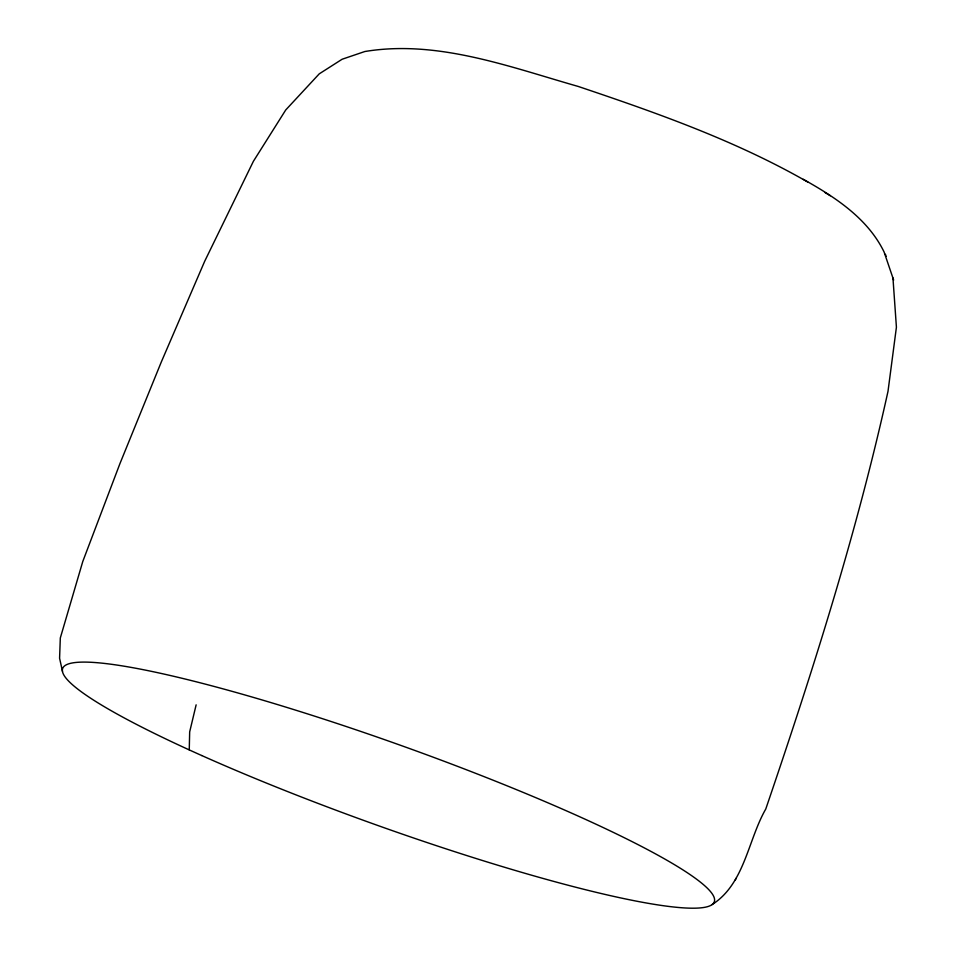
<?xml version="1.0" encoding="UTF-8"?>
<svg xmlns="http://www.w3.org/2000/svg" width="956" height="956" viewBox="0 0 956 956"><rect width="100%" height="100%" fill="white"/><g stroke="black" fill="none" stroke-linecap="round" stroke-linejoin="round"><path stroke-width="1.43" d="M196.135 704.835L189.67 731.914L189.252 749.898M712.089 904.603C744.664 883.87 747.891 840.133 765.768 809.027C812.6 671.686 856.696 533.113 888.005 391.315L896.417 327.191L892.952 277.909M735.188 880.309L736.036 878.349M807.832 182.082C735.714 140.651 656.676 112.844 578.105 86.41C509.285 66.8 437.37 39.495 364.845 51.516L342.129 59.236L319.244 73.851L285.736 109.964L253.388 161.313L204.68 261.287L161.277 362.049L119.906 463.696L82.778 561.495L60.312 637.975L59.583 658.278L62.498 671.375M803.207 179.274C834.851 196.948 867.678 218.243 884.085 251.978L893.645 280.096M825.052 192.55L830.298 195.741M885.411 254.272L886.069 256.351M201.764 755.551A346.048 41.574 19.7 0 0 713.391 903.384A346.048 41.574 19.7 0 0 250.364 696.53A346.048 41.574 19.7 0 0 201.764 755.551"/></g></svg>
